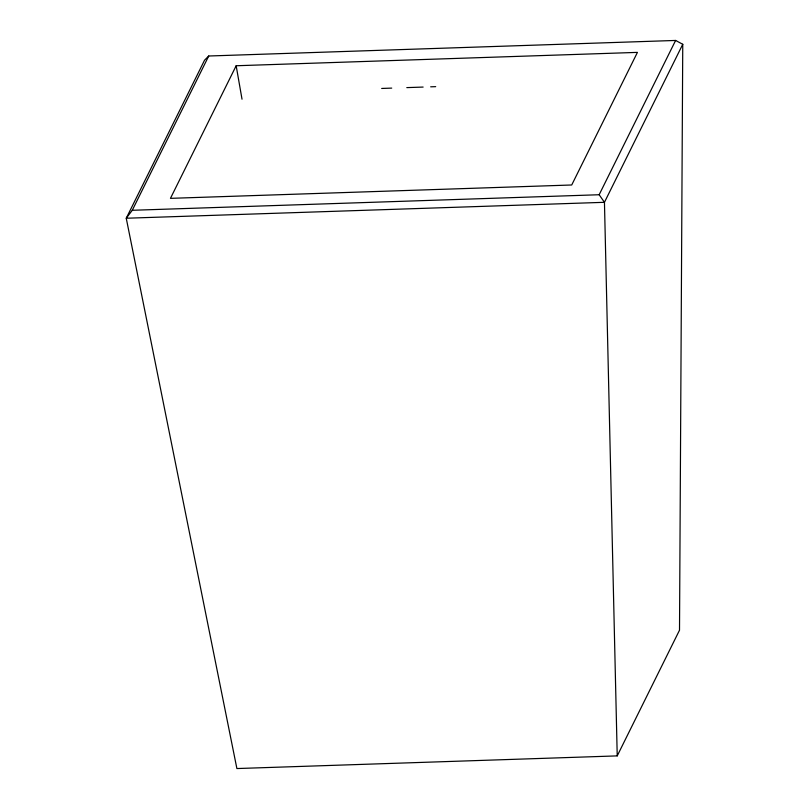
<?xml version="1.0" encoding="UTF-8"?>
<svg xmlns="http://www.w3.org/2000/svg" width="809" height="809" viewBox="0 0 809 809"><rect width="100%" height="100%" fill="white"/><g stroke="black" fill="none" stroke-linecap="round" stroke-linejoin="round"><path stroke-width="1.21" d="M682.756 44.283L679.509 630.201L617.227 755.889L236.895 768.55L126.244 218.238L204.546 60.21L208.732 56.003L675.616 40.45L682.756 44.283L604.454 202.311L617.227 755.889M132.272 210.289L599.156 194.736L604.454 202.311L126.244 218.238L132.272 210.289L208.732 56.003M236.167 65.751L170.456 198.347L571.72 184.988L637.431 52.383L236.167 65.751L242.022 99.204M599.156 194.736L675.616 40.45M381.676 88.454L391.718 88.11M406.796 87.615L423.127 87.069M430.661 86.816L435.687 86.654"/></g></svg>
